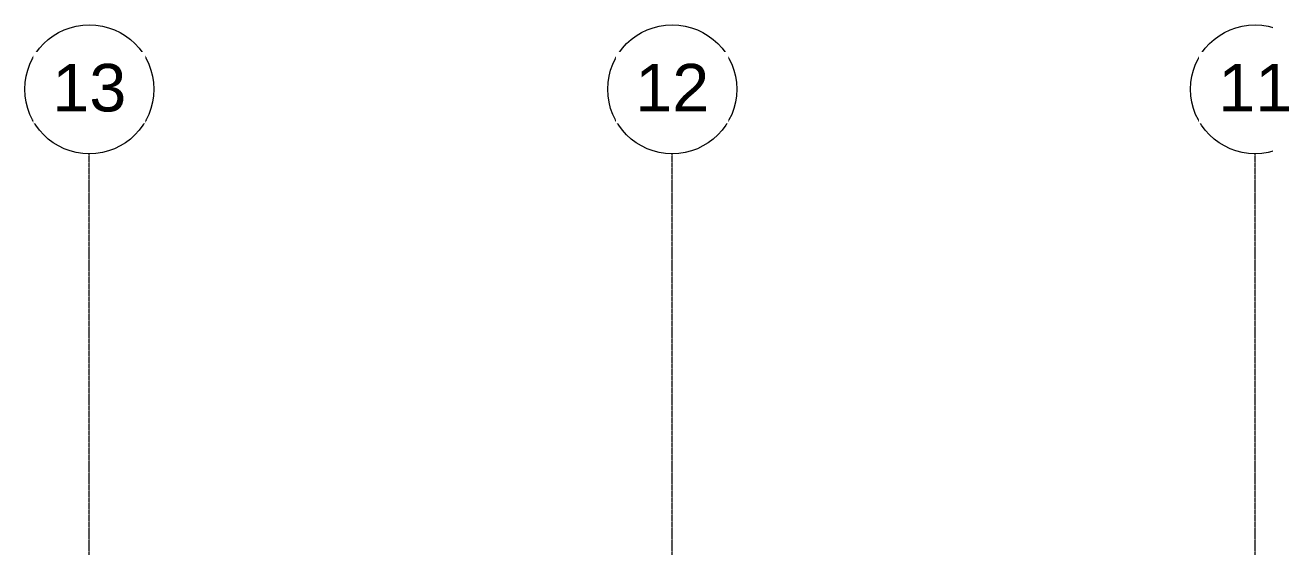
# Model space of a CAD drawing. Header units: inches. Extents: x -26493 to -10162, y -132 to 713.
# Drawn here: x -26007 to -25393, y 379 to 638 of the extents above; entities that cross this region are included whole.
import ezdxf

# ---------------------------------------------------------------- set-up
doc = ezdxf.new("R2010")
doc.units = ezdxf.units.IN
doc.header["$MEASUREMENT"] = 0
doc.linetypes.add('Grid Line 1_2_', pattern=[0.875, 0.5, -0.125, 0.125, -0.125])
doc.layers.add('S-GRID', color=1, linetype='Continuous', lineweight=9)
doc.layers.add('S-GRID-IDEN', color=1, linetype='Continuous', lineweight=9)
doc.styles.add('Arial_1', font='arial.ttf', dxfattribs={"height": 23.60479})

# ---------------------------------------------------------------- blocks, each defined once
blk = doc.blocks.new('Grid - Grid Head - Circle-14747-Section 13')
at = {"layer": 'S-GRID-IDEN'}
blk.add_circle((-22796.39, 605.76), 32, dxfattribs=at)

msp = doc.modelspace()

# ---------------------------------------------------------------- linework, layer by layer
at = {"layer": 'S-GRID', "linetype": 'Grid Line 1_2_'}
for p, q in [((-25975.39, -132), (-25975.39, 573.76)), ((-25686.39, -132), (-25686.39, 573.76)), ((-25397.39, -132), (-25397.39, 573.76))]:
    msp.add_line(p, q, dxfattribs=at)

# ---------------------------------------------------------------- block references
at = {"layer": 'S-GRID-IDEN'}
for p in [(-3179, 0), (-2890, 0), (-2601, 0)]:
    msp.add_blockref('Grid - Grid Head - Circle-14747-Section 13', p, dxfattribs=at)

# ---------------------------------------------------------------- next in the draw order: texts
at = {"layer": 'S-GRID-IDEN', "char_height": 23.605, "width": 43.776, "attachment_point": 2, "line_spacing_factor": 0.938532, "style": 'Arial_1', "bg_fill": 3, "box_fill_scale": 1.25, "bg_fill_color": 0, "bg_fill_transparency": 0}
for s, insert in [('13', (-25975.4, 618.35)), ('12', (-25686.4, 618.35)), ('11', (-25397.4, 618.35))]:
    msp.add_mtext(s, dxfattribs=dict(at, insert=insert))

doc.saveas('drawing.dxf')
